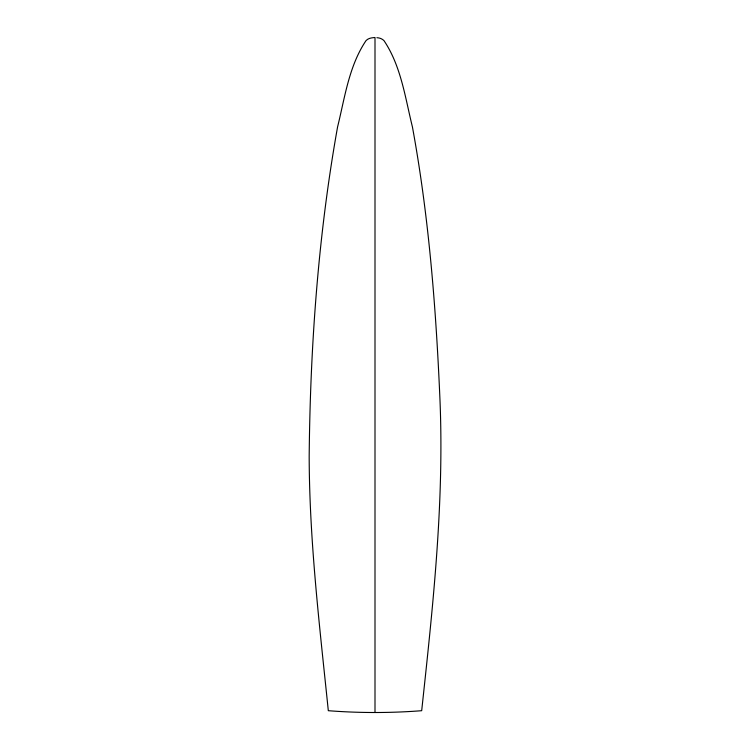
<?xml version="1.0" encoding="UTF-8"?>
<svg xmlns="http://www.w3.org/2000/svg" width="750" height="750" viewBox="0 0 750 750"><rect width="100%" height="100%" fill="white"/><g stroke="black" fill="none" stroke-linecap="round" stroke-linejoin="round"><path stroke-width="1.12" d="M375 712.5L375 37.5C371.784 37.772 368.372 38.1 366.019 40.631C348.9 66.056 344.803 97.734 337.584 126.9C318.141 235.463 310.275 345.909 309.178 456.103C309.347 541.341 319.641 626.034 328.312 710.7C359.288 713.109 390.712 713.109 421.688 710.7C432.9 606.225 444.572 501.356 439.809 396.112C435.844 305.972 428.728 215.719 412.416 126.9C405.197 97.734 401.1 66.056 383.981 40.631C382.05 38.737 379.556 37.837 376.894 37.706"/></g></svg>
